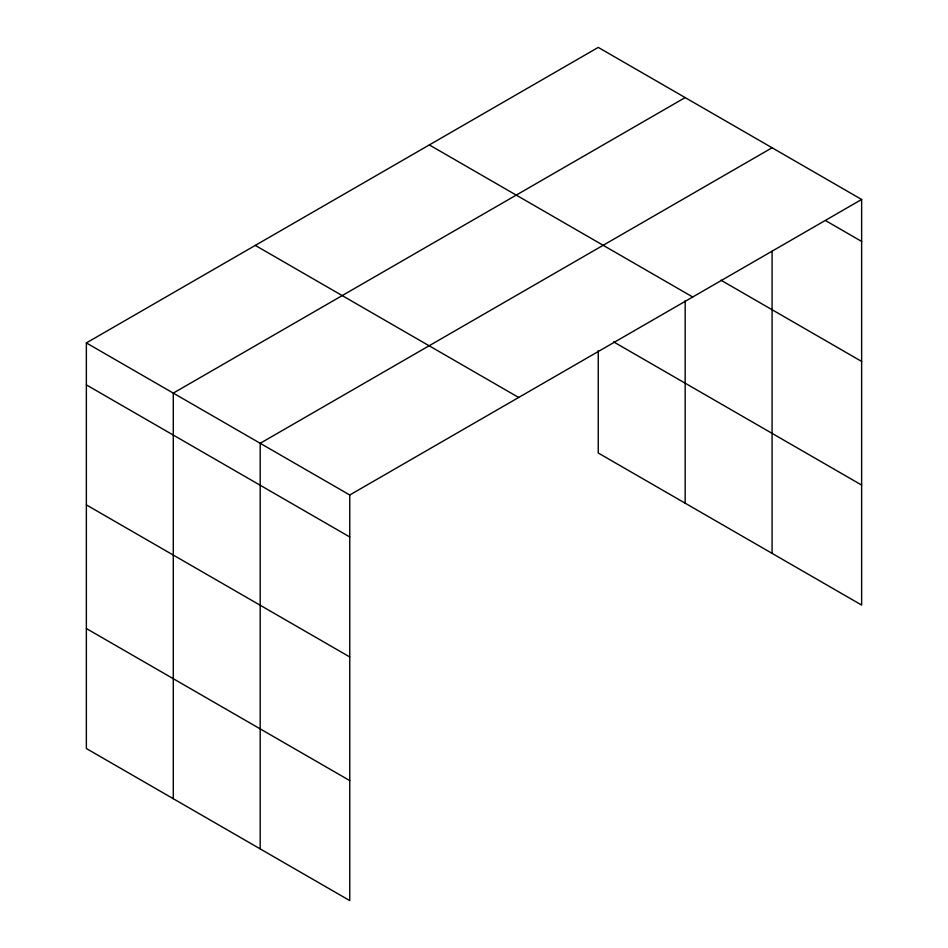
<?xml version="1.0" encoding="UTF-8"?>
<svg xmlns="http://www.w3.org/2000/svg" width="948" height="948" viewBox="0 0 948 948"><rect width="100%" height="100%" fill="white"/><g stroke="black" fill="none" stroke-linecap="round" stroke-linejoin="round"><path stroke-width="1.42" d="M86.363 342.927L349.753 494.998L349.753 900.6L86.363 748.529L86.363 342.927L598.247 47.4L861.637 199.471L861.637 605.073L598.247 453.002L598.247 350.559M685.167 97.585L173.283 393.112L173.283 798.714M772.087 147.77L260.202 443.297L260.202 848.898M349.753 494.998L861.637 199.471M825.815 220.742L861.637 241.42M720.954 280.205L861.637 361.425M429.326 144.925L692.715 296.997M613.581 341.861L861.637 485.068M255.285 245.402L518.674 397.473M86.363 384.888L349.753 536.959M86.363 504.893L349.753 656.952M86.363 628.524L349.753 780.595M772.087 251.184L772.087 553.371M685.167 300.753L685.167 503.187"/></g></svg>
